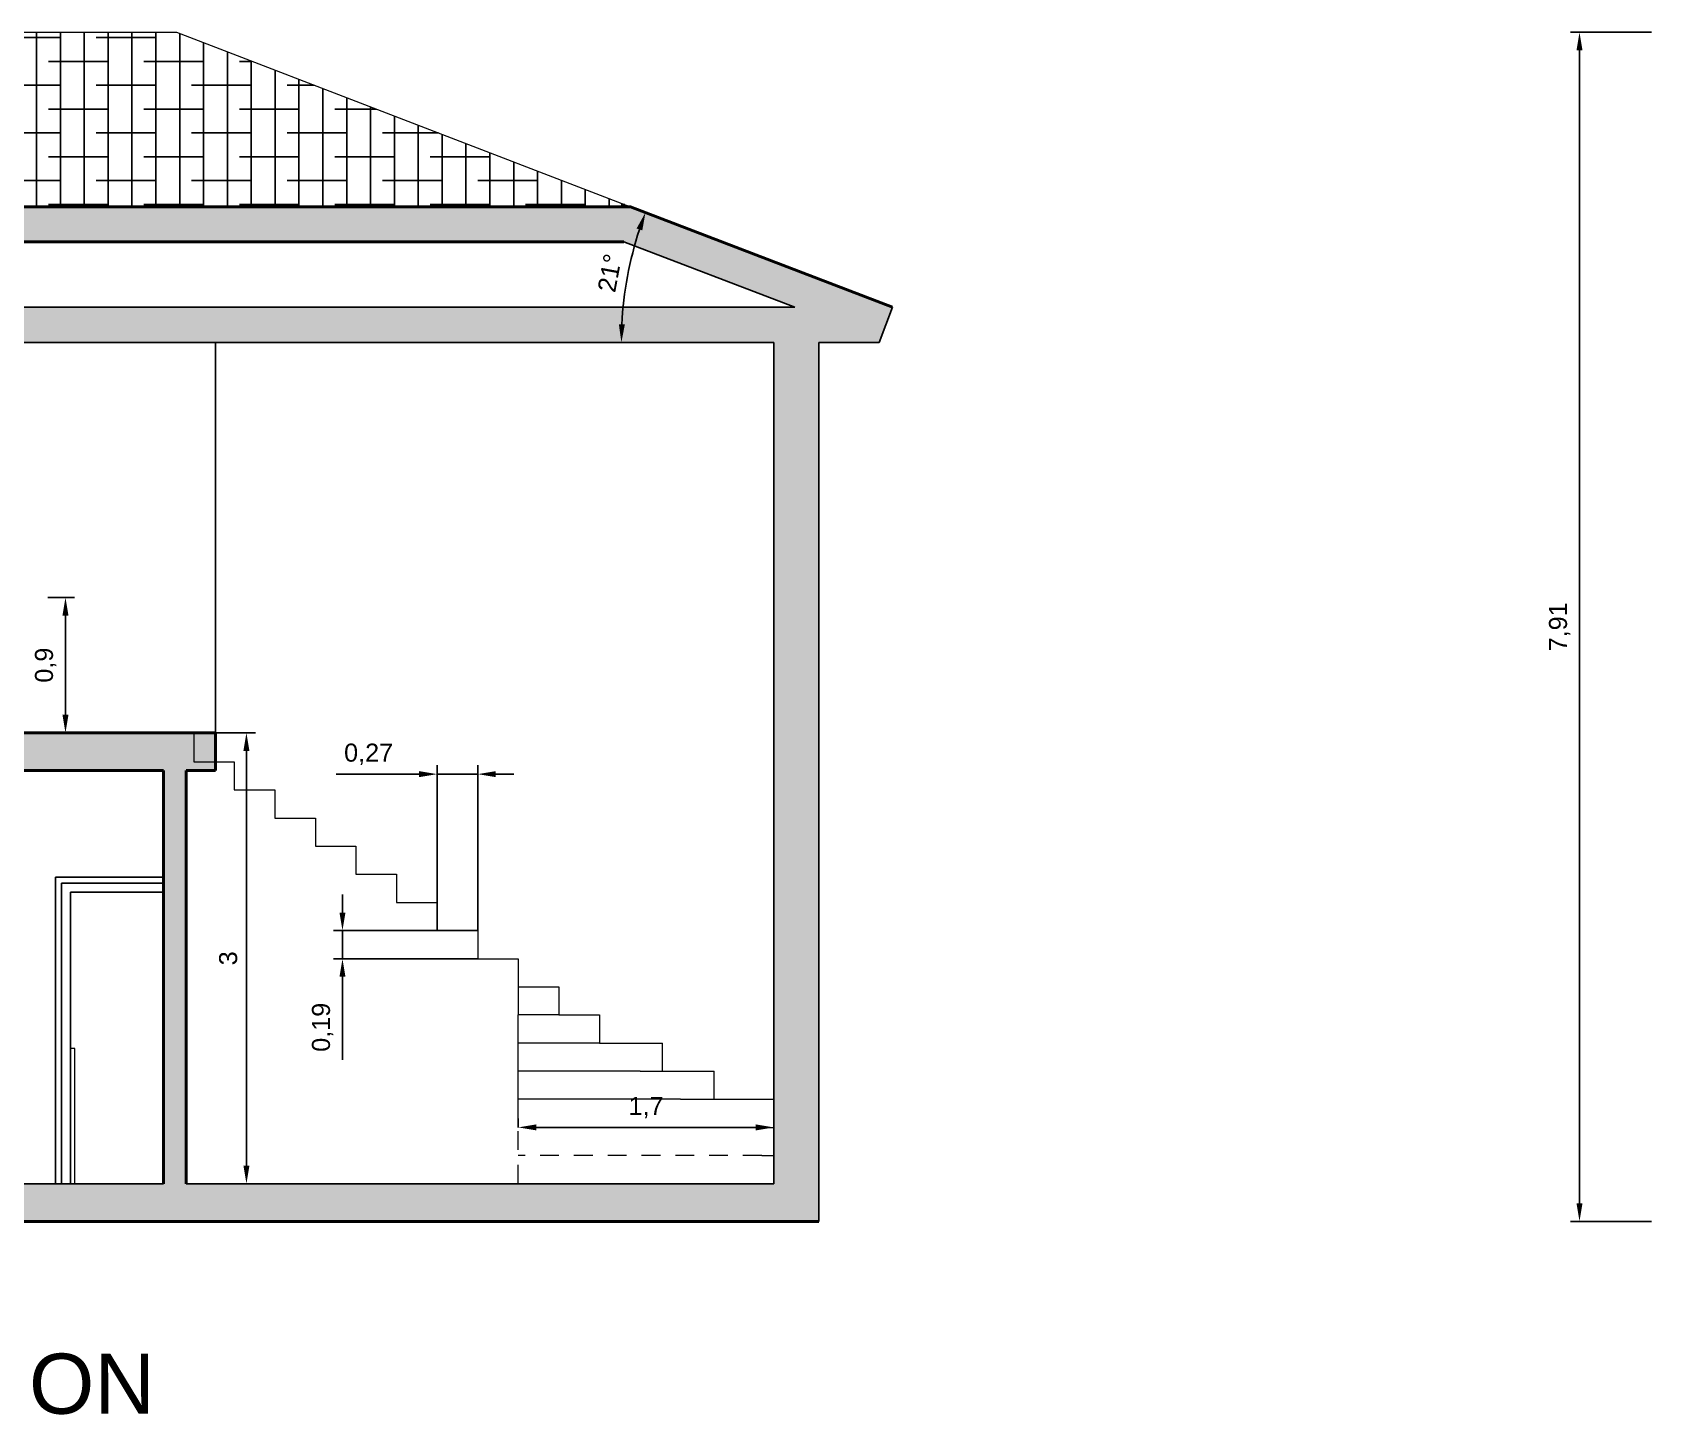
# Model space of a CAD drawing. Header units: millimetres. Extents: x 2491 to 2548.8, y 1338.3 to 1412.1.
# Drawn here: x 2521.15 to 2531.93, y 1364.4 to 1373.59 of the extents above; entities that cross this region are included whole.
import ezdxf

# ---------------------------------------------------------------- set-up
doc = ezdxf.new("R2010")
doc.units = ezdxf.units.MM
doc.header["$PDMODE"] = 35
doc.linetypes.add('HIDDEN2', pattern=[0.1875, 0.125, -0.0625])
for name, color, linetype, lineweight in [('ARREDI attrezzature - furniture', 175, 'Continuous', 9), ('MURATURA sezioni - section wall', 7, 'Continuous', 40), ('MURATURE tratteggi - wall hatch', 252, 'Continuous', 18), ('PORTE finestre - doors windows', 252, 'Continuous', 5), ('PROIEZIONI - projections', 145, 'Continuous', 13)]:
    doc.layers.add(name, color=color, linetype=linetype, lineweight=lineweight)
for name, color, linetype in [('COPERTURA - roof', 25, 'Continuous'), ('QUOTE - dimension', 251, 'Continuous'), ('SCRITTE - txt', 252, 'Continuous')]:
    doc.layers.add(name, color=color, linetype=linetype)
doc.styles.get("Standard").update_dxf_attribs({"font": 'arial.ttf'})
doc.dimstyles.new('ISO-25', dxfattribs={"dimtxt": 0.12, "dimasz": 0.12, "dimexe": 0.06, "dimexo": 0, "dimgap": 0.06, "dimtad": 1, "dimtxsty": 'Standard', "dimcen": 0.12, "dimadec": 0, "dimazin": 0, "dimtfac": 1, "dimtmove": 0, "dimatfit": 3, "dimfxl": 0, "dimarcsym": 0})

# ---------------------------------------------------------------- blocks, each defined once
blk = doc.blocks.new('*D0')
at = {"layer": 'DefPoints', "color": 0}
for p in [(2525.132, 1372.433), (2525.144, 1372.114), (2526.876, 1371.764), (2521.572, 1371.53), (2526.786, 1371.53)]:
    blk.add_point(p, dxfattribs=at)
at = {"layer": 'QUOTE - dimension', "color": 0, "lineweight": -2}
blk.add_arc((2527.484, 1371.53), 2.412, 161.8512, 177.1489, dxfattribs=at)
at = {"layer": 'QUOTE - dimension', "color": 0}
for points in [[(2525.173, 1372.288), (2525.211, 1372.275), (2525.232, 1372.394)], [(2525.095, 1371.65), (2525.055, 1371.651), (2525.072, 1371.53)]]:
    blk.add_solid(points, dxfattribs=at)
at = {"layer": 'QUOTE - dimension', "color": 0, "insert": (2524.994, 1371.992), "char_height": 0.12, "attachment_point": 5, "rotation": 79.5001}
blk.add_mtext('21°', dxfattribs=at)
blk = doc.blocks.new('*D2')
at = {"layer": 'DefPoints', "color": 0}
for p in [(2531.447, 1373.593), (2531.927, 1373.593), (2531.927, 1365.683)]:
    blk.add_point(p, dxfattribs=at)
at = {"layer": 'QUOTE - dimension', "color": 0, "lineweight": -2}
for p, q in [((2531.927, 1373.593), (2531.387, 1373.593)), ((2531.447, 1365.803), (2531.447, 1373.473)), ((2531.927, 1365.683), (2531.387, 1365.683))]:
    blk.add_line(p, q, dxfattribs=at)
at = {"layer": 'QUOTE - dimension', "color": 0}
for points in [[(2531.427, 1373.473), (2531.467, 1373.473), (2531.447, 1373.593)], [(2531.427, 1365.803), (2531.467, 1365.803), (2531.447, 1365.683)]]:
    blk.add_solid(points, dxfattribs=at)
at = {"layer": 'QUOTE - dimension', "color": 0, "insert": (2531.315, 1369.638), "char_height": 0.12, "attachment_point": 5, "rotation": 90}
blk.add_mtext('7,91', dxfattribs=at)
blk = doc.blocks.new('*D9')
at = {"layer": 'DefPoints', "color": 0}
for p in [(2524.386, 1366.308), (2526.086, 1366.308), (2526.086, 1366.308)]:
    blk.add_point(p, dxfattribs=at)
at = {"layer": 'QUOTE - dimension', "color": 0, "lineweight": -2}
for p, q in [((2524.386, 1366.308), (2524.386, 1366.368)), ((2524.506, 1366.308), (2525.966, 1366.308)), ((2526.086, 1366.308), (2526.086, 1366.368))]:
    blk.add_line(p, q, dxfattribs=at)
at = {"layer": 'QUOTE - dimension', "color": 0}
for points in [[(2524.506, 1366.328), (2524.506, 1366.288), (2524.386, 1366.308)], [(2525.966, 1366.328), (2525.966, 1366.288), (2526.086, 1366.308)]]:
    blk.add_solid(points, dxfattribs=at)
at = {"layer": 'QUOTE - dimension', "color": 0, "insert": (2525.236, 1366.44), "char_height": 0.12, "attachment_point": 5}
blk.add_mtext('1,7', dxfattribs=at)
blk = doc.blocks.new('*D10')
at = {"layer": 'DefPoints', "color": 0}
for p in [(2522.226, 1368.933), (2522.226, 1365.933), (2522.577, 1365.933)]:
    blk.add_point(p, dxfattribs=at)
at = {"layer": 'QUOTE - dimension', "color": 0, "lineweight": -2}
for p, q in [((2522.226, 1368.933), (2522.637, 1368.933)), ((2522.577, 1368.813), (2522.577, 1366.053)), ((2522.226, 1365.933), (2522.637, 1365.933))]:
    blk.add_line(p, q, dxfattribs=at)
at = {"layer": 'QUOTE - dimension', "color": 0}
for points in [[(2522.557, 1368.813), (2522.597, 1368.813), (2522.577, 1368.933)], [(2522.557, 1366.053), (2522.597, 1366.053), (2522.577, 1365.933)]]:
    blk.add_solid(points, dxfattribs=at)
at = {"layer": 'QUOTE - dimension', "color": 0, "insert": (2522.456, 1367.433), "char_height": 0.12, "attachment_point": 5, "rotation": 90}
blk.add_mtext('3', dxfattribs=at)
blk = doc.blocks.new('*D11')
at = {"layer": 'DefPoints', "color": 0}
for p in [(2521.256, 1369.833), (2521.373, 1369.833), (2521.26, 1368.933)]:
    blk.add_point(p, dxfattribs=at)
at = {"layer": 'QUOTE - dimension', "color": 0, "lineweight": -2}
for p, q in [((2521.256, 1369.833), (2521.433, 1369.833)), ((2521.373, 1369.053), (2521.373, 1369.713)), ((2521.26, 1368.933), (2521.433, 1368.933))]:
    blk.add_line(p, q, dxfattribs=at)
at = {"layer": 'QUOTE - dimension', "color": 0}
for points in [[(2521.353, 1369.713), (2521.393, 1369.713), (2521.373, 1369.833)], [(2521.353, 1369.053), (2521.393, 1369.053), (2521.373, 1368.933)]]:
    blk.add_solid(points, dxfattribs=at)
at = {"layer": 'QUOTE - dimension', "color": 0, "insert": (2521.241, 1369.383), "char_height": 0.12, "attachment_point": 5, "rotation": 90}
blk.add_mtext('0,9', dxfattribs=at)
blk = doc.blocks.new('*D14')
at = {"layer": 'DefPoints', "color": 0}
for p in [(2523.846, 1368.658), (2523.846, 1367.617), (2524.116, 1367.617)]:
    blk.add_point(p, dxfattribs=at)
at = {"layer": 'QUOTE - dimension', "color": 0, "lineweight": -2}
for p, q in [((2523.726, 1368.658), (2523.174, 1368.658)), ((2523.846, 1367.617), (2523.846, 1368.718)), ((2524.116, 1368.658), (2523.846, 1368.658)), ((2524.116, 1367.617), (2524.116, 1368.718)), ((2524.236, 1368.658), (2524.356, 1368.658))]:
    blk.add_line(p, q, dxfattribs=at)
at = {"layer": 'QUOTE - dimension', "color": 0}
for points in [[(2523.726, 1368.678), (2523.726, 1368.638), (2523.846, 1368.658)], [(2524.236, 1368.678), (2524.236, 1368.638), (2524.116, 1368.658)]]:
    blk.add_solid(points, dxfattribs=at)
at = {"layer": 'QUOTE - dimension', "color": 0, "insert": (2523.39, 1368.79), "char_height": 0.12, "attachment_point": 5}
blk.add_mtext('0,27', dxfattribs=at)
blk = doc.blocks.new('*D15')
at = {"layer": 'DefPoints', "color": 0}
for p in [(2524.116, 1367.617), (2523.216, 1367.43), (2524.116, 1367.43)]:
    blk.add_point(p, dxfattribs=at)
at = {"layer": 'QUOTE - dimension', "color": 0, "lineweight": -2}
for p, q in [((2523.216, 1367.737), (2523.216, 1367.857)), ((2524.116, 1367.617), (2523.156, 1367.617)), ((2523.216, 1367.617), (2523.216, 1367.43)), ((2524.116, 1367.43), (2523.156, 1367.43)), ((2523.216, 1367.31), (2523.216, 1366.758))]:
    blk.add_line(p, q, dxfattribs=at)
at = {"layer": 'QUOTE - dimension', "color": 0}
for points in [[(2523.196, 1367.737), (2523.236, 1367.737), (2523.216, 1367.617)], [(2523.196, 1367.31), (2523.236, 1367.31), (2523.216, 1367.43)]]:
    blk.add_solid(points, dxfattribs=at)
at = {"layer": 'QUOTE - dimension', "color": 0, "insert": (2523.084, 1366.974), "char_height": 0.12, "attachment_point": 5, "rotation": 90}
blk.add_mtext('0,19', dxfattribs=at)

msp = doc.modelspace()

# ---------------------------------------------------------------- hatches: boundary and pattern name
at = {"layer": 'COPERTURA - roof'}
h = msp.add_hatch(dxfattribs=at)
h.set_pattern_fill('ANSI38', color=256, scale=0.05, angle=45, style=0)
h.set_pattern_definition([(90, (-17484.33614, -21756.31653), (-0.15875, 3e-17), []), (180, (-17484.33614, -21756.31653), (-0.3175, -0.15875), [0.396875, -0.238125])])
h.paths.add_polyline_path([(2517.279, 1373.446), (2516.09, 1372.989), (2518.468, 1372.989)])
h.paths.add_polyline_path([(2522.111, 1373.593), (2517.661, 1373.593), (2517.279, 1373.446), (2519.918, 1372.433), (2525.132, 1372.433)])
at = {"layer": 'MURATURE tratteggi - wall hatch'}
h = msp.add_hatch(color=256, dxfattribs=at)
h.dxf.hatch_style = 1
h.paths.add_polyline_path([(2526.386, 1371.53), (2526.786, 1371.53), (2526.876, 1371.764), (2525.132, 1372.433), (2519.918, 1372.433), (2518.468, 1372.989), (2516.09, 1372.989), (2512.897, 1371.764), (2512.986, 1371.53), (2513.386, 1371.53), (2513.386, 1365.933), (2511.886, 1365.933), (2511.886, 1365.683), (2526.386, 1365.683)])
h.paths.add_polyline_path([(2513.686, 1368.683), (2518.186, 1368.683), (2518.186, 1367.933), (2518.336, 1367.933), (2518.336, 1368.683), (2518.75, 1368.683), (2518.75, 1368.933), (2517.4, 1368.933), (2517.4, 1371.53), (2526.086, 1371.53), (2526.086, 1365.933), (2522.176, 1365.933), (2522.176, 1368.683), (2522.372, 1368.683), (2522.372, 1368.933), (2521.022, 1368.933), (2521.022, 1368.683), (2522.026, 1368.683), (2522.026, 1365.933), (2513.686, 1365.933)], flags=16)
h.paths.add_polyline_path([(2513.686, 1368.933), (2513.686, 1371.53), (2517.25, 1371.53), (2517.25, 1368.933)], flags=16)
h.paths.add_polyline_path([(2513.547, 1371.764), (2516.134, 1372.756), (2518.425, 1372.756), (2519.875, 1372.2), (2525.089, 1372.2), (2526.226, 1371.764)], flags=16)

# ---------------------------------------------------------------- linework, layer by layer
at = {"layer": 'ARREDI attrezzature - furniture'}
for p, q in [((2521.436, 1366.833), (2521.406, 1366.833)), ((2521.436, 1365.933), (2521.436, 1366.833))]:
    msp.add_line(p, q, dxfattribs=at)
at = {"layer": 'MURATURA sezioni - section wall'}
for p, q in [((2525.132, 1372.433), (2519.918, 1372.433)), ((2525.132, 1372.433), (2526.876, 1371.764)), ((2525.089, 1372.2), (2519.875, 1372.2)), ((2521.022, 1368.933), (2522.372, 1368.933)), ((2522.372, 1368.933), (2522.372, 1368.683)), ((2522.026, 1368.683), (2521.022, 1368.683)), ((2522.026, 1368.683), (2522.026, 1365.933)), ((2522.176, 1368.683), (2522.372, 1368.683)), ((2522.176, 1368.683), (2522.176, 1365.933)), ((2526.386, 1365.683), (2511.886, 1365.683))]:
    msp.add_line(p, q, dxfattribs=at)
at = {"layer": 'MURATURA sezioni - section wall', "linetype": 'Continuous', "lineweight": -3}
for p, q in [((2525.089, 1372.2), (2526.226, 1371.764)), ((2513.547, 1371.764), (2526.226, 1371.764)), ((2526.786, 1371.53), (2526.876, 1371.764)), ((2517.4, 1371.53), (2526.086, 1371.53)), ((2526.086, 1365.933), (2526.086, 1371.53)), ((2526.386, 1365.683), (2526.386, 1371.53)), ((2526.386, 1371.53), (2526.786, 1371.53)), ((2513.686, 1365.933), (2522.026, 1365.933)), ((2522.176, 1365.933), (2526.086, 1365.933))]:
    msp.add_line(p, q, dxfattribs=at)
at = {"layer": 'PORTE finestre - doors windows', "linetype": 'Continuous', "lineweight": -3}
for p, q in [((2521.346, 1365.933), (2521.346, 1367.933)), ((2521.346, 1367.933), (2522.026, 1367.933)), ((2521.406, 1365.933), (2521.406, 1367.873)), ((2521.406, 1367.873), (2522.026, 1367.873))]:
    msp.add_line(p, q, dxfattribs=at)
at = {"layer": 'PROIEZIONI - projections'}
for p, q in [((2517.661, 1373.593), (2522.111, 1373.593)), ((2522.111, 1373.593), (2525.132, 1372.433)), ((2522.226, 1368.933), (2522.226, 1368.74)), ((2522.226, 1368.74), (2522.496, 1368.74)), ((2522.496, 1368.74), (2522.496, 1368.553)), ((2522.496, 1368.553), (2522.766, 1368.553)), ((2522.766, 1368.553), (2522.766, 1368.366)), ((2522.766, 1368.366), (2523.036, 1368.366)), ((2523.036, 1368.366), (2523.036, 1368.179)), ((2523.036, 1368.179), (2523.306, 1368.179)), ((2523.306, 1368.179), (2523.306, 1367.992)), ((2523.306, 1367.992), (2523.576, 1367.992)), ((2523.576, 1367.992), (2523.576, 1367.804)), ((2523.576, 1367.804), (2523.846, 1367.804)), ((2523.846, 1367.804), (2523.846, 1367.617)), ((2523.846, 1367.617), (2524.116, 1367.617)), ((2524.116, 1367.617), (2524.116, 1367.43)), ((2524.116, 1367.43), (2524.386, 1367.43)), ((2524.386, 1367.43), (2524.386, 1367.243)), ((2524.386, 1367.243), (2524.386, 1367.056)), ((2524.386, 1367.243), (2524.656, 1367.243)), ((2524.656, 1367.243), (2524.656, 1367.056)), ((2524.656, 1367.056), (2524.386, 1367.056)), ((2524.386, 1366.308), (2524.386, 1367.056)), ((2524.656, 1367.056), (2524.926, 1367.056)), ((2524.926, 1367.056), (2524.926, 1366.869)), ((2524.926, 1366.869), (2524.386, 1366.869)), ((2524.926, 1366.869), (2525.345, 1366.869)), ((2525.345, 1366.682), (2525.345, 1366.869)), ((2525.196, 1366.682), (2524.386, 1366.682)), ((2525.196, 1366.682), (2525.689, 1366.682)), ((2525.689, 1366.495), (2525.689, 1366.682)), ((2525.466, 1366.495), (2524.386, 1366.495)), ((2525.466, 1366.495), (2526.086, 1366.495))]:
    msp.add_line(p, q, dxfattribs=at)
at = {"layer": 'PROIEZIONI - projections', "linetype": 'Continuous', "lineweight": -3}
for p, q in [((2522.372, 1368.933), (2522.372, 1371.53)), ((2521.306, 1365.933), (2521.306, 1367.973)), ((2521.306, 1367.973), (2522.026, 1367.973))]:
    msp.add_line(p, q, dxfattribs=at)
at = {"layer": 'PROIEZIONI - projections', "linetype": 'HIDDEN2'}
for p, q in [((2524.386, 1365.933), (2524.386, 1366.308)), ((2525.736, 1366.308), (2524.386, 1366.308)), ((2525.736, 1366.308), (2526.086, 1366.308)), ((2526.006, 1366.121), (2524.386, 1366.121)), ((2526.006, 1366.121), (2526.086, 1366.121))]:
    msp.add_line(p, q, dxfattribs=at)

# ---------------------------------------------------------------- texts
at = {"layer": 'SCRITTE - txt'}
msp.add_text('SEZIONE - AB - SECTION', height=0.4, dxfattribs=at).set_placement((2515.294, 1364.403))

# ---------------------------------------------------------------- dimensions: what is measured, and where the dimension line sits
at = {"layer": 'QUOTE - dimension'}
for base, p1, p2, picture, middle in [((2531.447, 1373.593), (2531.927, 1365.683), (2531.927, 1373.593), '*D2', (2531.315, 1369.638)), ((2521.373, 1369.833), (2521.26, 1368.933), (2521.256, 1369.833), '*D11', (2521.241, 1369.383)), ((2522.577, 1365.933), (2522.226, 1368.933), (2522.226, 1365.933), '*D10', (2522.456, 1367.433)), ((2523.216, 1367.43), (2524.116, 1367.617), (2524.116, 1367.43), '*D15', (2523.084, 1366.974))]:
    dim = msp.add_linear_dim(base=base, p1=p1, p2=p2, angle=90, dimstyle='ISO-25', dxfattribs=at)
    dim.commit()
    dim.dimension.update_dxf_attribs({"geometry": picture, "text_midpoint": middle})
dim = msp.add_angular_dim_2l(base=(2525.144, 1372.114), line1=((2521.572, 1371.53), (2526.786, 1371.53)), line2=((2525.132, 1372.433), (2526.876, 1371.764)), dimstyle='ISO-25', dxfattribs=at)
dim.commit()
dim.dimension.update_dxf_attribs({"geometry": '*D0', "text_midpoint": (2524.994, 1371.992)})
for base, p1, p2, picture, middle in [((2523.846, 1368.658), (2524.116, 1367.617), (2523.846, 1367.617), '*D14', (2523.39, 1368.79)), ((2526.086, 1366.308), (2524.386, 1366.308), (2526.086, 1366.308), '*D9', (2525.236, 1366.44))]:
    dim = msp.add_linear_dim(base=base, p1=p1, p2=p2, dimstyle='ISO-25', dxfattribs=at)
    dim.commit()
    dim.dimension.update_dxf_attribs({"geometry": picture, "text_midpoint": middle})

doc.saveas('drawing.dxf')
